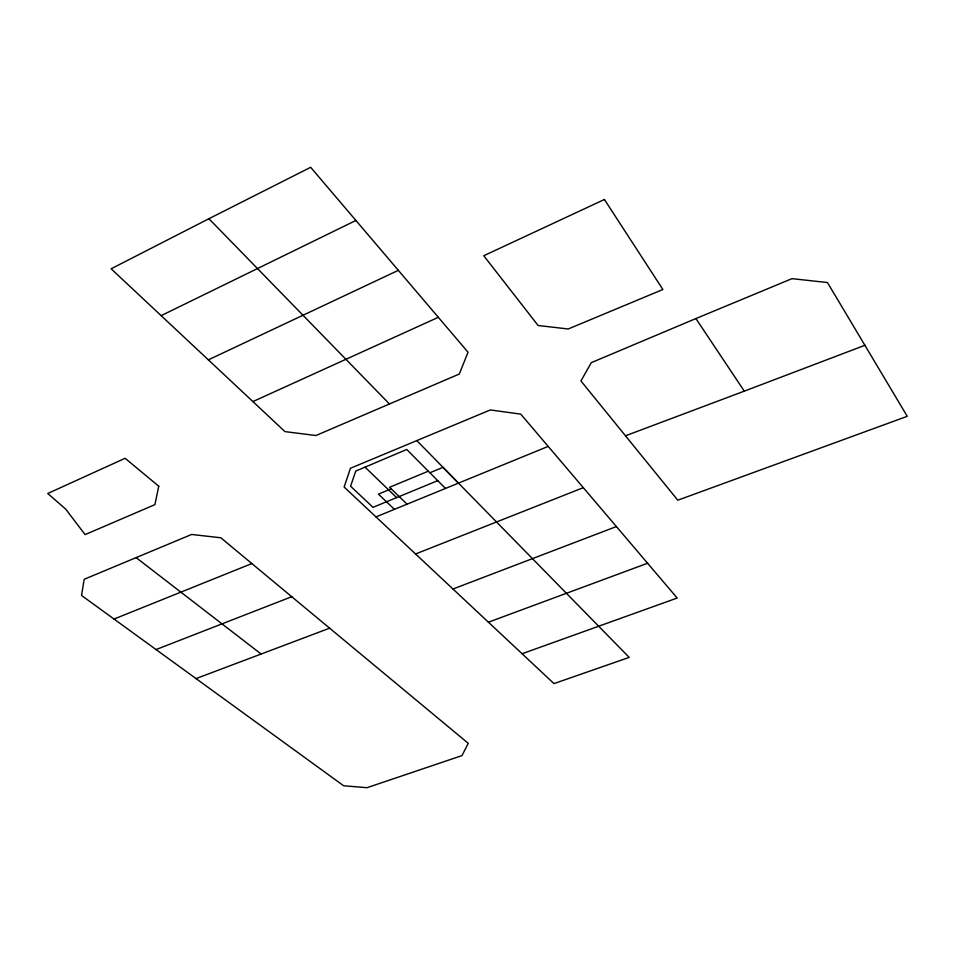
<?xml version="1.0" encoding="UTF-8"?>
<svg xmlns="http://www.w3.org/2000/svg" width="955" height="955" viewBox="0 0 955 955"><rect width="100%" height="100%" fill="white"/><g stroke="black" fill="none" stroke-linecap="round" stroke-linejoin="round"><path stroke-width="1.43" d="M208.918 218.719L111.126 268.797L284.972 431.612L315.926 435.528L459.319 374.014L468.034 352.216L310.662 167.304L208.918 218.719L389.473 404.001M355.929 220.45L161.12 315.663M208.357 359.844L398.354 270.325M252.908 401.577L438.345 317.299M695.897 318.564L591.312 362.649L580.938 380.961L677.787 500.205L907.25 416.308L827.46 282.549L791.982 278.657L695.897 318.564L744.291 391.144L865.123 345.209M428.318 471.173L389.58 487.277L407.069 504.18M391.192 488.841L378.455 494.117L394.427 509.361M429.893 472.773L442.977 467.341L458.472 483.135M437.736 480.651L373.023 507.332L350.581 486.214L355.749 471.078L406.735 449.471L445.496 488.459M522.11 653.733L677.191 598.033L520.762 414.136L490.333 409.946L350.461 468.26L344.122 487.038L375.983 516.906L548.206 446.391M114.015 619.067L251.845 563.569L468.237 743.3L461.993 755.608L367.018 787.696L343.645 785.762L81.533 595.466L84.183 579.291L191.621 534.466L220.82 537.772L251.845 563.569M415.568 553.972L583.302 487.671M156.035 649.567L291.764 596.696M452.992 589.008L616.381 526.563M196.05 678.587L329.642 628.175M625.979 435.611L744.291 391.144M488.435 622.183L647.586 563.247M136.111 557.625L260.942 653.9M375.983 516.906L553.972 683.601L629.202 657.386L416.822 440.613M365.037 467.138L396.623 497.603M158.745 486.202L154.913 504.634L85.102 534.609L65.656 509.063L47.75 493.496L125.105 458.293L158.745 486.202M604.42 199.488L483.755 255.737L538.107 325.5L568.201 328.986L662.889 289.508L604.42 199.488"/></g></svg>
